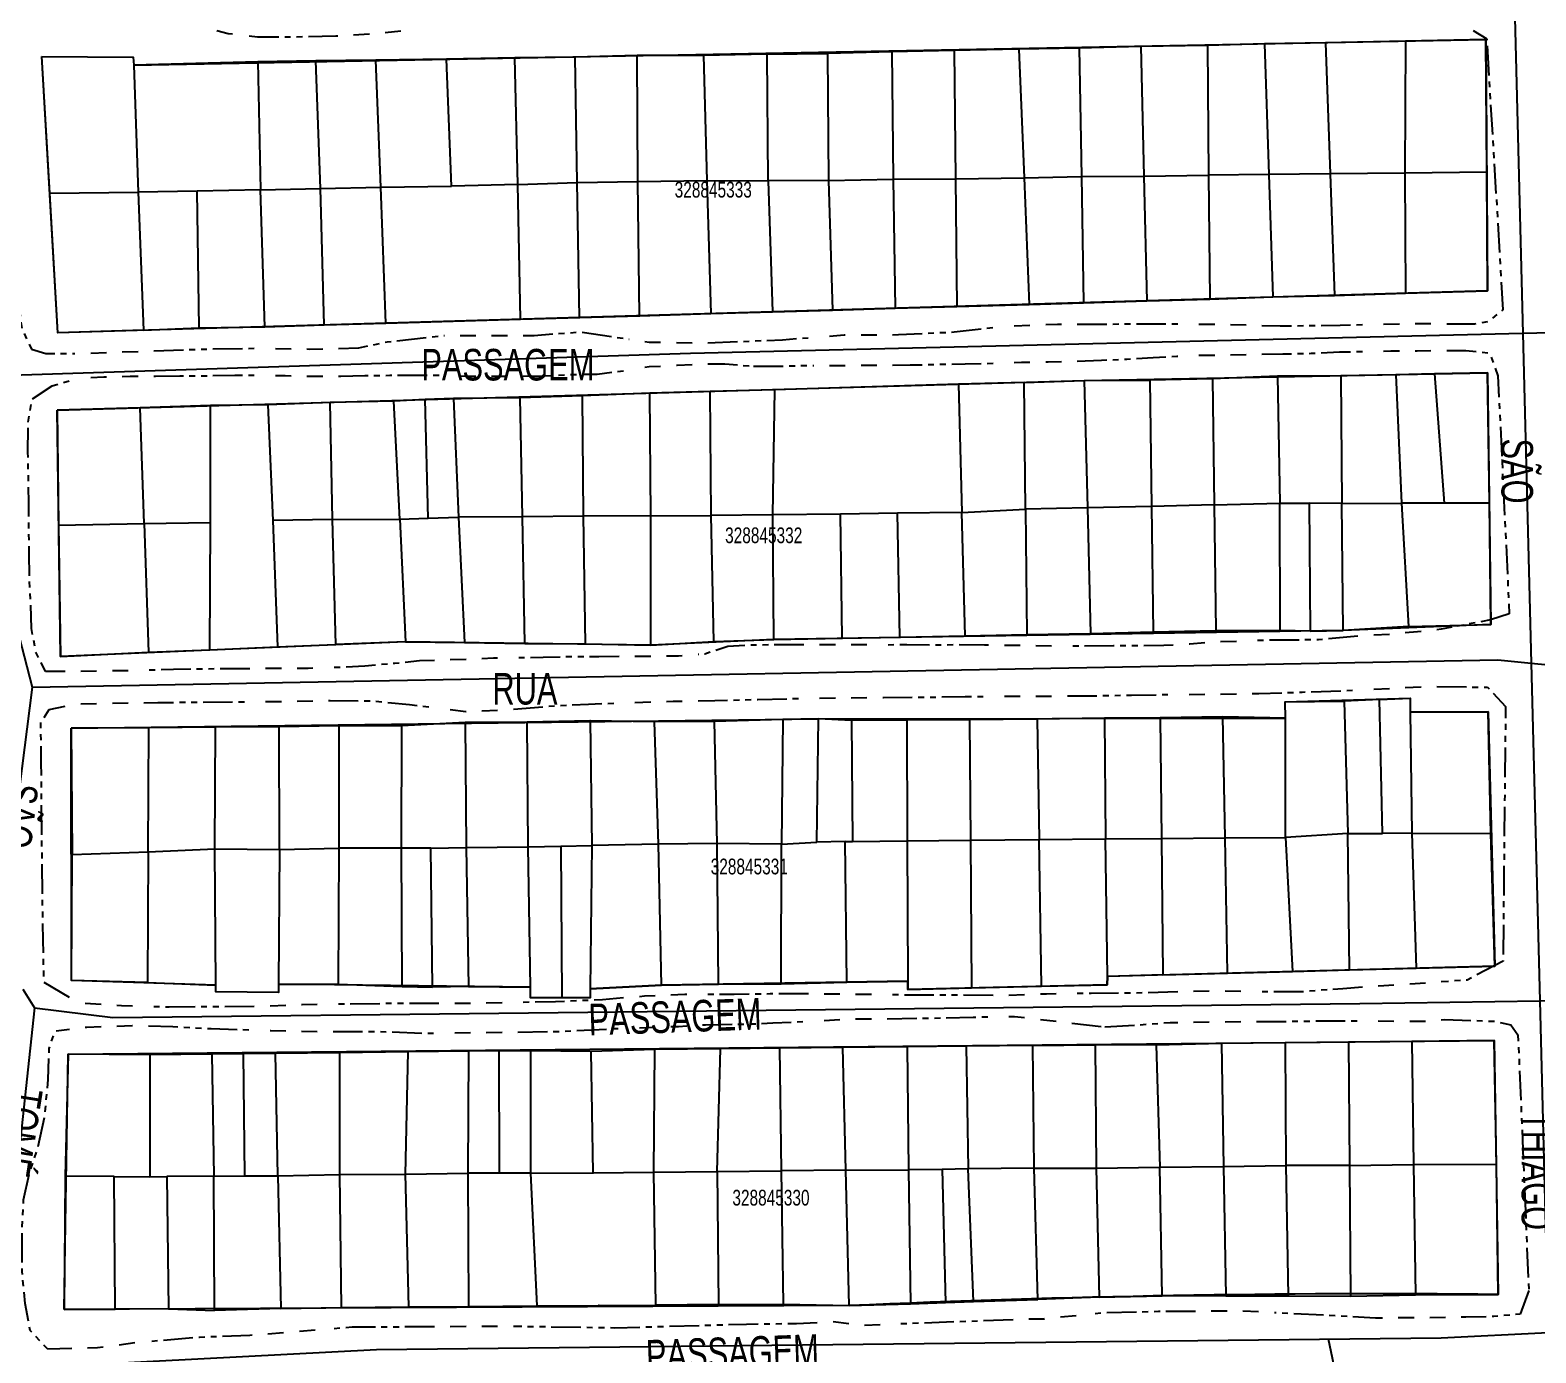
# Model space of a CAD drawing. Extents: x 203614 to 206284, y 4847494 to 4848495.
# Drawn here: x 204645.8 to 204836.8, y 4847964.4 to 4848132.2 of the extents above; entities that cross this region are included whole.
import ezdxf

# ---------------------------------------------------------------- set-up
doc = ezdxf.new("R2010")
doc.units = 0
doc.header["$LTSCALE"] = 1.5
doc.header["$MEASUREMENT"] = 0
doc.linetypes.add('PHANTOMX2', pattern=[5, 2.5, -0.5, 0.5, -0.5, 0.5, -0.5])
for name, color, linetype in [('CD-MALHA-LOTES', 40, 'CONTINUOUS'), ('CD_TXT_QUADRA', 7, 'CONTINUOUS'), ('RU-QUADRAS', 210, 'CONTINUOUS'), ('SV-EIXO-RUA-N-PAV', 6, 'CONTINUOUS'), ('SV-RUA-NAO-PAV-S-GUIA-C-GUIA', 7, 'PHANTOMX2'), ('SV-TXT-RUA-N-PAV-S-GUIA-C-GUIA', 7, 'CONTINUOUS')]:
    doc.layers.add(name, color=color, linetype=linetype)
doc.styles.add('ARIAL', font='ARIAL.TTF')

msp = doc.modelspace()

# ---------------------------------------------------------------- linework, layer by layer
at = {"layer": 'CD-MALHA-LOTES'}
for p, q in [((204763.06, 4848129.65), (204755.15, 4848129.48)), ((204771.26, 4848129.82), (204763.06, 4848129.65)), ((204763.06, 4848129.65), (204763.21, 4848113.39)), ((204778.91, 4848129.96), (204771.26, 4848129.82)), ((204771.26, 4848129.82), (204771.93, 4848113.52)), ((204786.7, 4848130.15), (204778.91, 4848129.96)), ((204778.91, 4848129.96), (204779.18, 4848113.66)), ((204795.16, 4848130.29), (204786.7, 4848130.15)), ((204786.7, 4848130.15), (204787.11, 4848113.72)), ((204802.41, 4848130.49), (204795.16, 4848130.29)), ((204795.16, 4848130.29), (204795.29, 4848113.86)), ((204810.13, 4848130.63), (204802.41, 4848130.49)), ((204802.41, 4848130.49), (204802.95, 4848113.93)), ((204820.27, 4848130.83), (204810.13, 4848130.63)), ((204810.13, 4848130.63), (204810.74, 4848114.01)), ((204820.27, 4848130.83), (204820.2, 4848114.08)), ((204830.46, 4848131.06), (204820.27, 4848130.83)), ((204830.59, 4848114.22), (204830.46, 4848131.06)), ((204647.34, 4848128.88), (204658.89, 4848128.81)), ((204648.35, 4848111.56), (204647.34, 4848128.88)), ((204658.89, 4848128.81), (204658.99, 4848127.78)), ((204674.71, 4848128.22), (204658.99, 4848127.78)), ((204658.99, 4848127.78), (204659.56, 4848111.7)), ((204682.08, 4848128.33), (204674.71, 4848128.22)), ((204674.71, 4848128.22), (204675.07, 4848111.97)), ((204689.67, 4848128.44), (204682.08, 4848128.33)), ((204682.65, 4848112.17), (204682.08, 4848128.33)), ((204698.63, 4848128.54), (204689.67, 4848128.44)), ((204690.31, 4848112.31), (204689.67, 4848128.44)), ((204707.3, 4848128.74), (204698.63, 4848128.54)), ((204699.3, 4848112.44), (204698.63, 4848128.54)), ((204714.96, 4848128.8), (204707.3, 4848128.74)), ((204707.7, 4848112.65), (204707.3, 4848128.74)), ((204722.85, 4848129.01), (204714.96, 4848128.8)), ((204715.24, 4848112.91), (204714.96, 4848128.8)), ((204731.24, 4848129.04), (204722.85, 4848129.01)), ((204722.9, 4848113.03), (204722.85, 4848129.01)), ((204739.33, 4848129.21), (204731.24, 4848129.04)), ((204731.24, 4848129.04), (204731.68, 4848113.16)), ((204739.33, 4848129.21), (204746.96, 4848129.28)), ((204739.44, 4848113.12), (204739.33, 4848129.21)), ((204755.15, 4848129.48), (204746.96, 4848129.28)), ((204746.96, 4848129.28), (204747.1, 4848113.18)), ((204755.15, 4848129.48), (204755.29, 4848113.32)), ((204690.31, 4848112.31), (204699.3, 4848112.44)), ((204707.7, 4848112.65), (204699.3, 4848112.44)), ((204707.7, 4848112.65), (204715.24, 4848112.91)), ((204708.05, 4848095.56), (204707.7, 4848112.65)), ((204715.24, 4848112.91), (204722.9, 4848113.03)), ((204715.53, 4848095.78), (204715.24, 4848112.91)), ((204722.9, 4848113.03), (204731.68, 4848113.16)), ((204723.14, 4848096), (204722.9, 4848113.03)), ((204731.68, 4848113.16), (204739.44, 4848113.12)), ((204731.68, 4848113.16), (204732.16, 4848096.27)), ((204747.1, 4848113.18), (204739.44, 4848113.12)), ((204739.44, 4848113.12), (204740.01, 4848096.5)), ((204747.1, 4848113.18), (204755.29, 4848113.32)), ((204747.1, 4848113.18), (204747.6, 4848096.72)), ((204755.29, 4848113.32), (204763.21, 4848113.39)), ((204755.29, 4848113.32), (204755.55, 4848096.96)), ((204763.21, 4848113.39), (204771.93, 4848113.52)), ((204763.21, 4848113.39), (204763.4, 4848097.19)), ((204771.93, 4848113.52), (204779.18, 4848113.66)), ((204771.93, 4848113.52), (204772.55, 4848097.42)), ((204779.18, 4848113.66), (204787.11, 4848113.72)), ((204779.18, 4848113.66), (204779.43, 4848097.66)), ((204787.11, 4848113.72), (204795.29, 4848113.86)), ((204787.11, 4848113.72), (204787.5, 4848097.89)), ((204802.95, 4848113.93), (204795.29, 4848113.86)), ((204795.29, 4848113.86), (204795.46, 4848098.13)), ((204810.74, 4848114.01), (204802.95, 4848113.93)), ((204802.95, 4848113.93), (204803.48, 4848098.39)), ((204820.2, 4848114.08), (204810.74, 4848114.01)), ((204810.74, 4848114.01), (204811.27, 4848098.59)), ((204830.59, 4848114.22), (204820.2, 4848114.08)), ((204820.2, 4848114.08), (204820.27, 4848098.86)), ((204830.7, 4848099.16), (204830.59, 4848114.22)), ((204648.35, 4848111.56), (204659.56, 4848111.7)), ((204649.35, 4848093.85), (204648.35, 4848111.56)), ((204667.02, 4848111.83), (204659.56, 4848111.7)), ((204659.56, 4848111.7), (204660.23, 4848094.19)), ((204675.07, 4848111.97), (204667.02, 4848111.83)), ((204667.28, 4848094.46), (204667.02, 4848111.83)), ((204675.07, 4848111.97), (204682.65, 4848112.17)), ((204675.62, 4848094.61), (204675.07, 4848111.97)), ((204682.65, 4848112.17), (204690.31, 4848112.31)), ((204683.12, 4848094.86), (204682.65, 4848112.17)), ((204690.95, 4848095.06), (204690.31, 4848112.31)), ((204820.27, 4848098.86), (204830.7, 4848099.16)), ((204755.55, 4848096.96), (204763.4, 4848097.19)), ((204763.4, 4848097.19), (204772.55, 4848097.42)), ((204772.55, 4848097.42), (204779.43, 4848097.66)), ((204779.43, 4848097.66), (204787.5, 4848097.89)), ((204787.5, 4848097.89), (204795.46, 4848098.13)), ((204795.46, 4848098.13), (204803.48, 4848098.39)), ((204803.48, 4848098.39), (204811.27, 4848098.59)), ((204811.27, 4848098.59), (204820.27, 4848098.86)), ((204690.95, 4848095.06), (204708.05, 4848095.56)), ((204708.05, 4848095.56), (204715.53, 4848095.78)), ((204715.53, 4848095.78), (204723.14, 4848096)), ((204723.14, 4848096), (204732.16, 4848096.27)), ((204732.16, 4848096.27), (204740.01, 4848096.5)), ((204740.01, 4848096.5), (204747.6, 4848096.72)), ((204747.6, 4848096.72), (204755.55, 4848096.96)), ((204660.23, 4848094.19), (204649.35, 4848093.85)), ((204660.23, 4848094.19), (204667.28, 4848094.46)), ((204667.28, 4848094.46), (204675.62, 4848094.61)), ((204675.62, 4848094.61), (204683.12, 4848094.86)), ((204683.12, 4848094.86), (204690.95, 4848095.06)), ((204771.92, 4848087.52), (204779.54, 4848087.8)), ((204779.54, 4848087.8), (204787.84, 4848087.85)), ((204779.54, 4848087.8), (204779.97, 4848071.62)), ((204795.79, 4848088.02), (204787.84, 4848087.85)), ((204787.84, 4848087.85), (204788.07, 4848071.8)), ((204804.05, 4848088.36), (204795.79, 4848088.02)), ((204795.79, 4848088.02), (204796.01, 4848072.03)), ((204812.07, 4848088.37), (204804.05, 4848088.36)), ((204804.05, 4848088.36), (204804.34, 4848072.21)), ((204819.08, 4848088.51), (204812.07, 4848088.37)), ((204812.07, 4848088.37), (204812.22, 4848072.2)), ((204823.97, 4848088.62), (204819.08, 4848088.51)), ((204819.08, 4848088.51), (204819.8, 4848072.21)), ((204830.7, 4848088.76), (204823.97, 4848088.62)), ((204823.97, 4848088.62), (204825.19, 4848072.21)), ((204830.93, 4848072.22), (204830.7, 4848088.76)), ((204715.88, 4848085.85), (204707.99, 4848085.61)), ((204724.42, 4848086.18), (204715.88, 4848085.85)), ((204716.01, 4848070.56), (204715.88, 4848085.85)), ((204732.09, 4848086.41), (204724.42, 4848086.18)), ((204724.55, 4848070.62), (204724.42, 4848086.18)), ((204740.29, 4848086.62), (204732.09, 4848086.41)), ((204732.21, 4848070.68), (204732.09, 4848086.41)), ((204740.06, 4848070.73), (204740.29, 4848086.62)), ((204763.61, 4848087.34), (204740.29, 4848086.62)), ((204771.92, 4848087.52), (204763.61, 4848087.34)), ((204763.61, 4848087.34), (204764.03, 4848071.04)), ((204772.09, 4848071.45), (204771.92, 4848087.52)), ((204659.79, 4848084.33), (204649.28, 4848084.01)), ((204649.28, 4848084.01), (204649.44, 4848069.45)), ((204668.71, 4848084.6), (204659.79, 4848084.33)), ((204660.3, 4848069.64), (204659.79, 4848084.33)), ((204675.97, 4848084.71), (204668.71, 4848084.6)), ((204668.71, 4848069.78), (204668.71, 4848084.6)), ((204683.91, 4848085), (204675.97, 4848084.71)), ((204675.97, 4848084.71), (204676.61, 4848070.02)), ((204691.96, 4848085.18), (204683.91, 4848085)), ((204684.2, 4848070.14), (204683.91, 4848085)), ((204695.93, 4848085.36), (204691.96, 4848085.18)), ((204692.72, 4848070.2), (204691.96, 4848085.18)), ((204699.52, 4848085.5), (204695.93, 4848085.36)), ((204696.34, 4848070.31), (204695.93, 4848085.36)), ((204707.99, 4848085.61), (204699.52, 4848085.5)), ((204699.52, 4848085.5), (204700.15, 4848070.44)), ((204708.28, 4848070.51), (204707.99, 4848085.61)), ((204696.34, 4848070.31), (204700.15, 4848070.44)), ((204708.28, 4848070.51), (204700.15, 4848070.44)), ((204700.15, 4848070.44), (204700.92, 4848054.54)), ((204716.01, 4848070.56), (204708.28, 4848070.51)), ((204708.57, 4848054.42), (204708.28, 4848070.51)), ((204724.55, 4848070.62), (204716.01, 4848070.56)), ((204716.27, 4848054.36), (204716.01, 4848070.56)), ((204724.55, 4848070.62), (204732.21, 4848070.68)), ((204724.56, 4848054.19), (204724.55, 4848070.62)), ((204740.06, 4848070.73), (204732.21, 4848070.68)), ((204732.55, 4848054.66), (204732.21, 4848070.68)), ((204748.61, 4848070.84), (204740.06, 4848070.73)), ((204740.18, 4848054.93), (204740.06, 4848070.73)), ((204755.87, 4848070.94), (204748.61, 4848070.84)), ((204748.82, 4848055.08), (204748.61, 4848070.84)), ((204764.03, 4848071.04), (204755.87, 4848070.94)), ((204756.15, 4848055.24), (204755.87, 4848070.94)), ((204764.03, 4848071.04), (204772.09, 4848071.45)), ((204764.42, 4848055.4), (204764.03, 4848071.04)), ((204779.97, 4848071.62), (204772.09, 4848071.45)), ((204772.09, 4848071.45), (204772.27, 4848055.56)), ((204788.07, 4848071.8), (204779.97, 4848071.62)), ((204779.97, 4848071.62), (204780.34, 4848055.7)), ((204796.01, 4848072.03), (204788.07, 4848071.8)), ((204788.07, 4848071.8), (204788.29, 4848055.89)), ((204796.01, 4848072.03), (204804.34, 4848072.21)), ((204796.01, 4848072.03), (204796.25, 4848056.06)), ((204804.4, 4848056.06), (204804.34, 4848072.21)), ((204804.34, 4848072.21), (204808.07, 4848072.21)), ((204812.22, 4848072.2), (204808.07, 4848072.21)), ((204808.07, 4848072.21), (204808.19, 4848056)), ((204812.22, 4848072.2), (204819.8, 4848072.21)), ((204812.39, 4848056.05), (204812.22, 4848072.2)), ((204819.8, 4848072.21), (204820.68, 4848056.58)), ((204825.19, 4848072.21), (204819.8, 4848072.21)), ((204830.93, 4848072.22), (204825.19, 4848072.21)), ((204831.12, 4848056.82), (204830.93, 4848072.22)), ((204649.44, 4848069.45), (204660.3, 4848069.64)), ((204649.44, 4848069.45), (204649.68, 4848052.76)), ((204660.3, 4848069.64), (204668.71, 4848069.78)), ((204660.3, 4848069.64), (204660.83, 4848053.33)), ((204668.65, 4848053.62), (204668.71, 4848069.78)), ((204684.2, 4848070.14), (204676.61, 4848070.02)), ((204676.61, 4848070.02), (204677.21, 4848054.01)), ((204684.2, 4848070.14), (204692.72, 4848070.2)), ((204684.62, 4848054.31), (204684.2, 4848070.14)), ((204692.72, 4848070.2), (204696.34, 4848070.31)), ((204692.72, 4848070.2), (204693.44, 4848054.64)), ((204748.82, 4848055.08), (204756.15, 4848055.24)), ((204756.15, 4848055.24), (204764.42, 4848055.4)), ((204764.42, 4848055.4), (204772.27, 4848055.56)), ((204772.27, 4848055.56), (204780.34, 4848055.7)), ((204780.34, 4848055.7), (204788.29, 4848055.89)), ((204788.29, 4848055.89), (204796.25, 4848056.06)), ((204796.25, 4848056.06), (204804.4, 4848056.06)), ((204808.19, 4848056), (204804.4, 4848056.06)), ((204808.19, 4848056), (204812.39, 4848056.05)), ((204820.68, 4848056.58), (204812.39, 4848056.05)), ((204820.68, 4848056.58), (204831.12, 4848056.82)), ((204649.68, 4848052.76), (204660.83, 4848053.33)), ((204660.83, 4848053.33), (204668.65, 4848053.62)), ((204668.65, 4848053.62), (204677.21, 4848054.01)), ((204677.21, 4848054.01), (204684.62, 4848054.31)), ((204693.44, 4848054.64), (204684.62, 4848054.31)), ((204693.44, 4848054.64), (204700.92, 4848054.54)), ((204700.92, 4848054.54), (204708.57, 4848054.42)), ((204708.57, 4848054.42), (204716.27, 4848054.36)), ((204716.27, 4848054.36), (204724.56, 4848054.19)), ((204724.56, 4848054.19), (204732.55, 4848054.66)), ((204732.55, 4848054.66), (204740.18, 4848054.93)), ((204740.18, 4848054.93), (204748.82, 4848055.08)), ((204816.97, 4848047.31), (204820.87, 4848047.5)), ((204820.87, 4848047.5), (204820.89, 4848045.69)), ((204805.01, 4848047), (204812.51, 4848047.1)), ((204805.07, 4848044.96), (204805.01, 4848047)), ((204816.97, 4848047.31), (204812.51, 4848047.1)), ((204812.51, 4848047.1), (204812.96, 4848030.3)), ((204817.36, 4848030.31), (204816.97, 4848047.31)), ((204830.79, 4848045.76), (204820.89, 4848045.69)), ((204820.89, 4848045.69), (204821.09, 4848030.34)), ((204831.11, 4848030.32), (204830.79, 4848045.76)), ((204660.91, 4848043.71), (204651.06, 4848043.67)), ((204660.81, 4848027.98), (204660.91, 4848043.71)), ((204669.33, 4848043.79), (204660.91, 4848043.71)), ((204669.28, 4848028.37), (204669.33, 4848043.79)), ((204677.43, 4848043.85), (204669.33, 4848043.79)), ((204685.02, 4848043.98), (204677.43, 4848043.85)), ((204677.45, 4848028.27), (204677.43, 4848043.85)), ((204685.04, 4848028.46), (204685.02, 4848043.98)), ((204692.98, 4848043.98), (204685.02, 4848043.98)), ((204692.93, 4848028.46), (204692.98, 4848043.98)), ((204701.01, 4848044.39), (204692.98, 4848043.98)), ((204708.89, 4848044.43), (204701.01, 4848044.39)), ((204701.01, 4848044.39), (204701.13, 4848028.53)), ((204716.86, 4848044.6), (204708.89, 4848044.43)), ((204709, 4848028.62), (204708.89, 4848044.43)), ((204716.86, 4848044.6), (204717.07, 4848028.79)), ((204725.05, 4848044.49), (204716.86, 4848044.6)), ((204732.66, 4848044.54), (204725.05, 4848044.49)), ((204725.53, 4848028.95), (204725.05, 4848044.49)), ((204741.31, 4848044.77), (204732.66, 4848044.54)), ((204732.97, 4848029.03), (204732.66, 4848044.54)), ((204741.31, 4848044.77), (204741.12, 4848028.95)), ((204745.83, 4848044.87), (204741.31, 4848044.77)), ((204745.63, 4848029.22), (204745.83, 4848044.87)), ((204750.02, 4848044.64), (204745.83, 4848044.87)), ((204757.03, 4848044.68), (204750.02, 4848044.64)), ((204750.02, 4848044.64), (204750.14, 4848029.29)), ((204765, 4848044.73), (204757.03, 4848044.68)), ((204757.03, 4848044.68), (204757.09, 4848029.39)), ((204773.55, 4848044.83), (204765, 4848044.73)), ((204765, 4848044.73), (204765.1, 4848029.47)), ((204782.1, 4848044.93), (204773.55, 4848044.83)), ((204773.55, 4848044.83), (204773.81, 4848029.55)), ((204789.18, 4848045.01), (204782.1, 4848044.93)), ((204782.1, 4848044.93), (204782.25, 4848029.64)), ((204797.14, 4848045.1), (204789.18, 4848045.01)), ((204789.18, 4848045.01), (204789.34, 4848029.7)), ((204797.41, 4848029.78), (204797.14, 4848045.1)), ((204805.07, 4848044.96), (204797.14, 4848045.1)), ((204805.07, 4848029.81), (204805.07, 4848044.96)), ((204651.06, 4848043.67), (204651.15, 4848027.66)), ((204812.96, 4848030.3), (204817.36, 4848030.31)), ((204821.09, 4848030.34), (204817.36, 4848030.31)), ((204821.09, 4848030.34), (204831.11, 4848030.32)), ((204821.09, 4848030.34), (204821.63, 4848013.24)), ((204831.61, 4848013.5), (204831.11, 4848030.32)), ((204677.45, 4848028.27), (204685.04, 4848028.46)), ((204684.95, 4848011.19), (204685.04, 4848028.46)), ((204692.93, 4848028.46), (204685.04, 4848028.46)), ((204693.03, 4848010.9), (204692.93, 4848028.46)), ((204696.68, 4848028.45), (204692.93, 4848028.46)), ((204696.68, 4848028.45), (204701.13, 4848028.53)), ((204696.88, 4848010.8), (204696.68, 4848028.45)), ((204701.13, 4848028.53), (204709, 4848028.62)), ((204701.13, 4848028.53), (204701.44, 4848010.9)), ((204709, 4848028.62), (204713.16, 4848028.71)), ((204709.29, 4848010.8), (204709, 4848028.62)), ((204713.16, 4848028.71), (204717.07, 4848028.79)), ((204713.16, 4848028.71), (204713.28, 4848009.45)), ((204717.07, 4848028.79), (204716.89, 4848010.61)), ((204725.53, 4848028.95), (204717.07, 4848028.79)), ((204732.97, 4848029.03), (204725.53, 4848028.95)), ((204725.91, 4848011.09), (204725.53, 4848028.95)), ((204733.13, 4848011.19), (204732.97, 4848029.03)), ((204741.12, 4848028.95), (204732.97, 4848029.03)), ((204741.09, 4848011.22), (204741.12, 4848028.95)), ((204741.12, 4848028.95), (204745.63, 4848029.22)), ((204749.2, 4848029.28), (204745.63, 4848029.22)), ((204749.2, 4848029.28), (204750.14, 4848029.29)), ((204749.42, 4848011.45), (204749.2, 4848029.28)), ((204750.14, 4848029.29), (204757.09, 4848029.39)), ((204757.09, 4848029.39), (204765.1, 4848029.47)), ((204757.09, 4848029.39), (204757.15, 4848011.59)), ((204765.1, 4848029.47), (204773.81, 4848029.55)), ((204765.1, 4848029.47), (204765.22, 4848010.72)), ((204773.81, 4848029.55), (204782.25, 4848029.64)), ((204774.12, 4848010.93), (204773.81, 4848029.55)), ((204782.25, 4848029.64), (204789.34, 4848029.7)), ((204782.47, 4848012.16), (204782.25, 4848029.64)), ((204789.34, 4848029.7), (204797.41, 4848029.78)), ((204789.34, 4848029.7), (204789.53, 4848012.38)), ((204797.41, 4848029.78), (204805.07, 4848029.81)), ((204797.71, 4848012.6), (204797.41, 4848029.78)), ((204812.96, 4848030.3), (204805.07, 4848029.81)), ((204805.07, 4848029.81), (204805.94, 4848012.82)), ((204813.18, 4848013.01), (204812.96, 4848030.3)), ((204651.09, 4848011.67), (204651.15, 4848027.66)), ((204651.15, 4848027.66), (204660.81, 4848027.98)), ((204660.81, 4848027.98), (204660.72, 4848011.39)), ((204660.81, 4848027.98), (204669.28, 4848028.37)), ((204669.37, 4848011.09), (204669.28, 4848028.37)), ((204669.28, 4848028.37), (204677.45, 4848028.27)), ((204677.45, 4848028.27), (204677.34, 4848011.19)), ((204813.18, 4848013.01), (204821.63, 4848013.24)), ((204821.63, 4848013.24), (204831.61, 4848013.5)), ((204660.72, 4848011.39), (204651.09, 4848011.67)), ((204660.72, 4848011.39), (204669.37, 4848011.09)), ((204733.13, 4848011.19), (204741.09, 4848011.22)), ((204741.09, 4848011.22), (204749.42, 4848011.45)), ((204749.42, 4848011.45), (204757.15, 4848011.59)), ((204757.15, 4848011.59), (204757.15, 4848010.53)), ((204782.44, 4848011.12), (204782.47, 4848012.16)), ((204789.53, 4848012.38), (204782.47, 4848012.16)), ((204789.53, 4848012.38), (204797.71, 4848012.6)), ((204797.71, 4848012.6), (204805.94, 4848012.82)), ((204805.94, 4848012.82), (204813.18, 4848013.01)), ((204669.37, 4848010.22), (204669.37, 4848011.09)), ((204677.34, 4848010.13), (204669.37, 4848010.22)), ((204677.34, 4848011.19), (204684.95, 4848011.19)), ((204677.34, 4848011.19), (204677.34, 4848010.13)), ((204684.95, 4848011.19), (204693.03, 4848010.9)), ((204693.03, 4848010.9), (204696.88, 4848010.8)), ((204701.44, 4848010.9), (204696.88, 4848010.8)), ((204701.44, 4848010.9), (204709.29, 4848010.8)), ((204709.29, 4848009.45), (204709.29, 4848010.8)), ((204713.28, 4848009.45), (204709.29, 4848009.45)), ((204716.89, 4848009.45), (204713.28, 4848009.45)), ((204716.89, 4848010.61), (204725.91, 4848011.09)), ((204716.89, 4848010.61), (204716.89, 4848009.45)), ((204725.91, 4848011.09), (204733.13, 4848011.19)), ((204757.15, 4848010.53), (204765.22, 4848010.72)), ((204765.22, 4848010.72), (204774.12, 4848010.93)), ((204774.12, 4848010.93), (204782.44, 4848011.12)), ((204796.95, 4848003.68), (204788.68, 4848003.45)), ((204805.02, 4848003.76), (204796.95, 4848003.68)), ((204796.95, 4848003.68), (204797.2, 4847988.07)), ((204813.04, 4848003.82), (204805.02, 4848003.76)), ((204805.02, 4848003.76), (204805.09, 4847988.2)), ((204821.09, 4848003.93), (204813.04, 4848003.82)), ((204813.04, 4848003.82), (204813.19, 4847988.2)), ((204831.53, 4848004.04), (204821.09, 4848003.93)), ((204821.09, 4848003.93), (204821.29, 4847988.31)), ((204831.82, 4847988.38), (204831.53, 4848004.04)), ((204650.66, 4848002.32), (204650.29, 4847986.84)), ((204661.03, 4848002.25), (204650.66, 4848002.32)), ((204668.89, 4848002.33), (204661.03, 4848002.25)), ((204661.03, 4848002.25), (204661.03, 4847986.77)), ((204672.91, 4848002.38), (204668.89, 4848002.33)), ((204668.89, 4848002.33), (204669.12, 4847986.83)), ((204676.97, 4848002.42), (204672.91, 4848002.38)), ((204673.08, 4847986.88), (204672.91, 4848002.38)), ((204685.11, 4848002.5), (204676.97, 4848002.42)), ((204677.26, 4847986.9), (204676.97, 4848002.42)), ((204693.77, 4848002.6), (204685.11, 4848002.5)), ((204685.12, 4847987.03), (204685.11, 4848002.5)), ((204693.45, 4847987.09), (204693.77, 4848002.6)), ((204701.49, 4848002.68), (204693.77, 4848002.6)), ((204701.4, 4847987.22), (204701.49, 4848002.68)), ((204705.29, 4848002.72), (204701.49, 4848002.68)), ((204709.31, 4848002.76), (204705.29, 4848002.72)), ((204705.29, 4848002.72), (204705.31, 4847987.22)), ((204709.31, 4848002.76), (204709.3, 4847987.2)), ((204717.01, 4848002.67), (204709.31, 4848002.76)), ((204725.08, 4848002.92), (204717.01, 4848002.67)), ((204717.25, 4847987.25), (204717.01, 4848002.67)), ((204724.94, 4847987.34), (204725.08, 4848002.92)), ((204733.39, 4848003.01), (204725.08, 4848002.92)), ((204733, 4847987.41), (204733.39, 4848003.01)), ((204740.93, 4848003.09), (204733.39, 4848003.01)), ((204748.9, 4848003.17), (204740.93, 4848003.09)), ((204741.16, 4847987.5), (204740.93, 4848003.09)), ((204757.08, 4848003.26), (204748.9, 4848003.17)), ((204749.3, 4847987.61), (204748.9, 4848003.17)), ((204764.57, 4848003.34), (204757.08, 4848003.26)), ((204757.08, 4848003.26), (204757.25, 4847987.65)), ((204773.01, 4848003.43), (204764.57, 4848003.34)), ((204764.57, 4848003.34), (204764.82, 4847987.75)), ((204773.01, 4848003.43), (204780.92, 4848003.51)), ((204773.2, 4847987.85), (204773.01, 4848003.43)), ((204788.68, 4848003.45), (204780.92, 4848003.51)), ((204780.92, 4848003.51), (204781.05, 4847987.87)), ((204788.68, 4848003.45), (204789.14, 4847988)), ((204813.19, 4847988.2), (204821.29, 4847988.31)), ((204821.29, 4847988.31), (204831.82, 4847988.38)), ((204821.29, 4847988.31), (204821.57, 4847971.77)), ((204832.03, 4847971.83), (204831.82, 4847988.38)), ((204650.29, 4847986.84), (204650.15, 4847969.93)), ((204656.48, 4847986.8), (204650.29, 4847986.84)), ((204656.62, 4847969.95), (204656.48, 4847986.8)), ((204656.48, 4847986.8), (204661.03, 4847986.77)), ((204661.03, 4847986.77), (204663.16, 4847986.8)), ((204669.12, 4847986.83), (204663.16, 4847986.8)), ((204663.16, 4847986.8), (204663.38, 4847970.01)), ((204669.12, 4847986.83), (204673.08, 4847986.88)), ((204669.21, 4847969.8), (204669.12, 4847986.83)), ((204673.08, 4847986.88), (204677.26, 4847986.9)), ((204677.26, 4847986.9), (204685.12, 4847987.03)), ((204677.26, 4847986.9), (204677.64, 4847970.05)), ((204685.12, 4847987.03), (204693.45, 4847987.09)), ((204685.32, 4847970.18), (204685.12, 4847987.03)), ((204693.45, 4847987.09), (204701.4, 4847987.22)), ((204693.89, 4847970.24), (204693.45, 4847987.09)), ((204701.49, 4847970.3), (204701.4, 4847987.22)), ((204705.31, 4847987.22), (204701.4, 4847987.22)), ((204709.3, 4847987.2), (204705.31, 4847987.22)), ((204709.3, 4847987.2), (204717.25, 4847987.25)), ((204709.3, 4847987.2), (204710.11, 4847970.37)), ((204717.25, 4847987.25), (204724.94, 4847987.34)), ((204724.94, 4847987.34), (204733, 4847987.41)), ((204725.2, 4847970.48), (204724.94, 4847987.34)), ((204733, 4847987.41), (204741.16, 4847987.5)), ((204733, 4847987.41), (204733.16, 4847970.55)), ((204749.3, 4847987.61), (204741.16, 4847987.5)), ((204741.38, 4847970.61), (204741.16, 4847987.5)), ((204749.3, 4847987.61), (204757.25, 4847987.65)), ((204749.73, 4847970.41), (204749.3, 4847987.61)), ((204761.54, 4847987.7), (204757.25, 4847987.65)), ((204757.25, 4847987.65), (204757.49, 4847970.64)), ((204764.82, 4847987.75), (204761.54, 4847987.7)), ((204761.54, 4847987.7), (204761.95, 4847970.8)), ((204773.2, 4847987.85), (204764.82, 4847987.75)), ((204765.5, 4847970.92), (204764.82, 4847987.75)), ((204773.2, 4847987.85), (204781.05, 4847987.87)), ((204773.65, 4847971.21), (204773.2, 4847987.85)), ((204781.05, 4847987.87), (204789.14, 4847988)), ((204781.05, 4847987.87), (204781.43, 4847971.47)), ((204789.14, 4847988), (204797.2, 4847988.07)), ((204789.41, 4847971.66), (204789.14, 4847988)), ((204797.2, 4847988.07), (204805.09, 4847988.2)), ((204797.2, 4847988.07), (204797.51, 4847971.65)), ((204813.19, 4847988.2), (204805.09, 4847988.2)), ((204805.09, 4847988.2), (204805.4, 4847971.64)), ((204813.19, 4847988.2), (204813.32, 4847971.61)), ((204765.5, 4847970.92), (204773.65, 4847971.21)), ((204781.43, 4847971.47), (204773.65, 4847971.21)), ((204781.43, 4847971.47), (204789.41, 4847971.66)), ((204797.51, 4847971.65), (204789.41, 4847971.66)), ((204797.51, 4847971.65), (204805.4, 4847971.64)), ((204805.4, 4847971.64), (204813.32, 4847971.61)), ((204813.32, 4847971.61), (204821.57, 4847971.77)), ((204821.57, 4847971.77), (204832.03, 4847971.83)), ((204650.15, 4847969.93), (204656.62, 4847969.95)), ((204663.38, 4847970.01), (204656.62, 4847969.95)), ((204663.38, 4847970.01), (204669.21, 4847969.8)), ((204677.64, 4847970.05), (204669.21, 4847969.8)), ((204677.64, 4847970.05), (204685.32, 4847970.18)), ((204685.32, 4847970.18), (204693.89, 4847970.24)), ((204693.89, 4847970.24), (204701.49, 4847970.3)), ((204701.49, 4847970.3), (204710.11, 4847970.37)), ((204710.11, 4847970.37), (204717.95, 4847970.43)), ((204717.95, 4847970.43), (204725.2, 4847970.48)), ((204733.16, 4847970.55), (204725.2, 4847970.48)), ((204733.16, 4847970.55), (204741.38, 4847970.61)), ((204741.38, 4847970.61), (204749.73, 4847970.41)), ((204749.73, 4847970.41), (204757.49, 4847970.64)), ((204757.49, 4847970.64), (204761.95, 4847970.8)), ((204761.95, 4847970.8), (204765.5, 4847970.92))]:
    msp.add_line(p, q, dxfattribs=at)
for p in [(204739.33, 4848129.21), (204707.7, 4848112.65), (204707.7, 4848112.65), (204722.9, 4848113.03), (204731.68, 4848113.16), (204731.68, 4848113.16), (204731.68, 4848113.16), (204731.68, 4848113.16), (204779.18, 4848113.66), (204675.07, 4848111.97), (204675.07, 4848111.97), (204690.31, 4848112.31), (204690.31, 4848112.31), (204715.53, 4848095.78), (204715.53, 4848095.78), (204723.14, 4848096), (204740.29, 4848086.62), (204675.97, 4848084.71), (204700.15, 4848070.44), (204724.55, 4848070.62), (204732.21, 4848070.68), (204732.21, 4848070.68), (204740.06, 4848070.73), (204740.06, 4848070.73), (204748.82, 4848055.08), (204685.02, 4848043.98), (204716.86, 4848044.6), (204765, 4848044.73), (204757.09, 4848029.39), (204797.41, 4848029.78), (204797.41, 4848029.78), (204805.07, 4848029.81), (204709.3, 4847987.2), (204709.3, 4847987.2), (204717.25, 4847987.25), (204717.25, 4847987.25), (204717.25, 4847987.25), (204710.11, 4847970.37), (204717.95, 4847970.43), (204717.95, 4847970.43)]:
    msp.add_point(p, dxfattribs=at)
at = {"layer": 'RU-QUADRAS', "color": 6, "linetype": 'Continuous'}
for points in [[(204647.34, 4848128.88), (204658.89, 4848128.81), (204658.99, 4848127.78), (204830.46, 4848131.06), (204830.7, 4848099.16), (204649.35, 4848093.85)], [(204649.28, 4848084.01), (204779.54, 4848087.8), (204830.7, 4848088.76), (204831.12, 4848056.82), (204812.39, 4848056.05), (204740.18, 4848054.93), (204724.62, 4848054.19), (204693.44, 4848054.64), (204649.68, 4848052.76)], [(204651.06, 4848043.67), (204745.83, 4848044.87), (204805.07, 4848044.96), (204805.01, 4848047), (204820.87, 4848047.5), (204820.89, 4848045.69), (204830.79, 4848045.76), (204831.61, 4848013.5), (204782.47, 4848012.16), (204782.44, 4848011.12), (204757.15, 4848010.53), (204757.15, 4848011.59), (204725.91, 4848011.09), (204716.89, 4848010.61), (204716.89, 4848009.45), (204709.29, 4848009.45), (204709.29, 4848010.8), (204677.34, 4848011.19), (204677.34, 4848010.13), (204669.37, 4848010.22), (204669.37, 4848011.09), (204651.09, 4848011.67)]]:
    msp.add_lwpolyline(points, close=True, dxfattribs=at)
msp.add_lwpolyline([(204650.15, 4847969.93), (204650.66, 4848002.32), (204831.53, 4848004.04), (204832.03, 4847971.83, 0.0137523095), (204749.73, 4847970.41)], format="xyb", close=True, dxfattribs=at)
at = {"layer": 'SV-EIXO-RUA-N-PAV', "flags": 128}
for points in [[(204832.931777, 4848183.221031), (204834.134336, 4848135.494469), (204835.186221, 4848093.747793), (204836.239709, 4848051.937472), (204837.319294, 4848009.091445), (204838.37939, 4847967.018903)], [(205129.523234, 4848097.399761), (205062.804025, 4848096.340726), (205031.605903, 4848097.619337), (205027.341935, 4848097.400672), (205011.659562, 4848096.596448), (204858.098311, 4848094.294947), (204835.186221, 4848093.747793), (204729.597847, 4848091.226279), (204643.443703, 4848088.415104)], [(204643.443703, 4848059.215969), (204646.09817, 4848048.893042), (204643.148762, 4848025.592722)], [(204646.09817, 4848048.893042), (204832.014635, 4848052.356487), (204836.239709, 4848051.937472), (204847.485835, 4848050.822153), (205024.317817, 4848053.635099), (205027.604211, 4848053.731757), (205033.012375, 4848053.890821), (205136.280827, 4848055.958775)], [(204646.393111, 4848008.191217), (204656.333403, 4848006.965776), (204814.497656, 4848008.755832), (204837.319294, 4848009.091445), (205005.777949, 4848011.568778), (205027.856195, 4848011.77628), (205143.048335, 4848012.858913)], [(204644.918407, 4848010.550743), (204646.393111, 4848008.191217), (204644.623466, 4847991.674535)], [(204636.94, 4847962.16), (204644.993902, 4847962.480581), (204661.435089, 4847963.360222), (204689.749402, 4847964.834926), (204824.832271, 4847966.309629), (204838.37939, 4847967.018903), (204852.999113, 4847967.784333), (204904.613746, 4847966.899511), (204953.278972, 4847967.194452), (204996.045382, 4847970.143859), (205028.160556, 4847970.01914), (205071.992628, 4847969.848918), (205144.93514, 4847971.428901), (205194.540514, 4847972.503385), (205235.931599, 4847972.884131), (205299.244484, 4847973.093267), (205335.300992, 4847973.445038), (205450.401624, 4847974.567971), (205470.623291, 4847974.631262), (205547.783096, 4847974.872764)], [(204811.758213, 4847960.331841), (204810.539025, 4847966.15359)]]:
    msp.add_lwpolyline(points, dxfattribs=at)
at = {"layer": 'SV-RUA-NAO-PAV-S-GUIA-C-GUIA', "flags": 128}
for points in [[(204671.518529, 4848131.721478), (204670.955678, 4848131.78629), (204669.509103, 4848132.137975)], [(204688.870514, 4848131.74807), (204686.872833, 4848131.618808)], [(204692.863791, 4848132.103534), (204690.867962, 4848131.88822)], [(204830.631195, 4848131.103084), (204828.91792, 4848132.173536)], [(204684.875152, 4848131.489546), (204684.61563, 4848131.472753), (204678.863766, 4848131.336218), (204674.661338, 4848131.359584), (204673.523961, 4848131.490553)], [(204825.512482, 4848094.996833), (204829.091777, 4848094.981988), (204830.915087, 4848095.323858), (204832.69418, 4848096.769596), (204830.631195, 4848131.103084)], [(204642.484347, 4848114.560768), (204643.114116, 4848110.19174), (204643.743886, 4848105.70463), (204644.058771, 4848101.926011), (204644.294935, 4848098.383556), (204644.767262, 4848094.447494), (204645.989286, 4848091.759033), (204647.844935, 4848091.220544), (204651.523529, 4848091.199022)], [(204684.950523, 4848091.864851), (204687.509861, 4848091.922372), (204691.105066, 4848092.695533), (204698.352004, 4848093.49186), (204698.377516, 4848093.491794)], [(204700.377516, 4848093.486625), (204702.377516, 4848093.481456)], [(204704.377516, 4848093.480059), (204706.377516, 4848093.492746)], [(204708.377516, 4848093.505433), (204709.757852, 4848093.514189), (204715.607161, 4848093.951484), (204721.804509, 4848093.035912)], [(204747.231502, 4848093.42151), (204749.07825, 4848093.563524), (204749.231502, 4848093.564496)], [(204751.231502, 4848093.577183), (204753.231502, 4848093.58987)], [(204755.231502, 4848093.602557), (204755.981526, 4848093.607315), (204763.032272, 4848093.952183), (204768.658495, 4848094.592906)], [(204770.658495, 4848094.706878), (204772.658495, 4848094.790509)], [(204774.658495, 4848094.87414), (204776.130688, 4848094.9357), (204776.658495, 4848094.937306)], [(204778.658495, 4848094.943393), (204791.288316, 4848094.981828), (204792.085489, 4848094.973818)], [(204794.085489, 4848094.953723), (204796.085489, 4848094.933628)], [(204798.085489, 4848094.900142), (204800.085489, 4848094.841422)], [(204802.085489, 4848094.782703), (204804.397573, 4848094.714821), (204812.000748, 4848094.813076), (204815.512482, 4848094.896971)], [(204817.512482, 4848094.944751), (204819.512482, 4848094.992531)], [(204821.512482, 4848095.013424), (204823.512482, 4848095.005128)], [(204657.523529, 4848091.4069), (204659.523529, 4848091.476512)], [(204661.523529, 4848091.546123), (204668.951052, 4848091.804644), (204674.950523, 4848091.889944)], [(204676.950523, 4848091.864249), (204678.950523, 4848091.826947)], [(204680.950523, 4848091.789644), (204681.307784, 4848091.782981), (204682.950523, 4848091.819901)], [(204723.804509, 4848092.74044), (204724.373025, 4848092.65645), (204725.804509, 4848092.636322)], [(204727.804509, 4848092.6082), (204729.804509, 4848092.580078)], [(204731.804509, 4848092.556332), (204741.279316, 4848092.96379), (204745.231502, 4848093.267711)], [(204802.085489, 4848091.148472), (204804.728505, 4848091.165238), (204808.329781, 4848091.238107), (204811.930189, 4848091.411017), (204815.431418, 4848091.483251), (204815.512482, 4848091.485116)], [(204817.512482, 4848091.531141), (204818.432409, 4848091.552311), (204819.512482, 4848091.559163)], [(204821.512482, 4848091.57185), (204821.784, 4848091.573572), (204823.512482, 4848091.584537)], [(204825.512482, 4848091.597224), (204827.93692, 4848091.612603), (204830.94138, 4848091.281496), (204832.017031, 4848088.386946), (204833.458083, 4848058.16545)], [(204653.523529, 4848091.25686), (204655.523529, 4848091.333395)], [(204723.804509, 4848089.467359), (204724.349888, 4848089.554835), (204725.804509, 4848089.625548)], [(204727.804509, 4848089.722773), (204727.900272, 4848089.727428), (204729.804509, 4848089.83476)], [(204731.804509, 4848089.902265), (204733.951845, 4848089.915887), (204737.606613, 4848089.588905)], [(204737.606613, 4848089.588905), (204740.858157, 4848089.609531), (204743.859148, 4848089.678592), (204745.231502, 4848089.687297)], [(204747.231502, 4848089.699984), (204749.231502, 4848089.712671)], [(204751.231502, 4848089.725358), (204753.231502, 4848089.738045)], [(204755.231502, 4848089.750733), (204757.465606, 4848089.764905), (204761.016859, 4848089.837456), (204764.41804, 4848089.909055), (204768.319458, 4848089.983827), (204768.658495, 4848089.996412)], [(204770.658495, 4848090.070654), (204771.570134, 4848090.104495), (204772.658495, 4848090.127406)], [(204774.658495, 4848090.169509), (204774.971315, 4848090.176094), (204776.658495, 4848090.212364)], [(204778.658495, 4848090.2607), (204781.72322, 4848090.368996), (204784.923872, 4848090.489347), (204788.273728, 4848090.710692), (204791.273852, 4848090.879794), (204792.085489, 4848090.909923)], [(204794.085489, 4848090.984164), (204794.524528, 4848091.000462), (204796.085489, 4848091.010364)], [(204798.085489, 4848091.02895), (204800.085489, 4848091.097989)], [(204650.273368, 4848050.866829), (204647.794704, 4848050.851105), (204646.566642, 4848053.342746), (204645.996171, 4848056.342302), (204645.918827, 4848059.493304), (204645.742303, 4848062.54363), (204645.714115, 4848065.794991), (204645.686362, 4848068.996331), (204645.65774, 4848072.297713), (204645.628686, 4848075.649116), (204645.552209, 4848078.700077), (204645.571009, 4848082.301902), (204646.094384, 4848085.406691), (204648.630851, 4848087.123586), (204651.523529, 4848087.952146)], [(204653.523529, 4848088.176498), (204655.174421, 4848088.265617), (204655.523529, 4848088.273043)], [(204657.523529, 4848088.315584), (204658.525578, 4848088.336898), (204659.523529, 4848088.343229)], [(204661.523529, 4848088.355916), (204661.727098, 4848088.357207), (204664.82857, 4848088.376882), (204668.280208, 4848088.398777), (204671.781437, 4848088.471011), (204674.882909, 4848088.490685), (204674.950523, 4848088.489066)], [(204676.950523, 4848088.441163), (204678.185343, 4848088.411587), (204678.950523, 4848088.394267)], [(204680.950523, 4848088.348998), (204681.637849, 4848088.33344), (204682.950523, 4848088.341767)], [(204684.950523, 4848088.354454), (204685.239559, 4848088.356288), (204688.290573, 4848088.425666), (204691.442069, 4848088.445657), (204694.993755, 4848088.468187), (204697.99518, 4848088.487227), (204698.377516, 4848088.473273)], [(204700.377516, 4848088.400277), (204701.498143, 4848088.359377), (204702.377516, 4848088.351832)], [(204704.377516, 4848088.334672), (204704.850168, 4848088.330617), (204706.377516, 4848088.340306)], [(204708.377516, 4848088.352993), (204711.103136, 4848088.370283), (204714.403402, 4848088.541289), (204717.754559, 4848088.612571), (204721.102681, 4848089.033999), (204721.804509, 4848089.146569)], [(204833.458083, 4848058.16545), (204831.084893, 4848057.416367), (204827.838554, 4848056.79549), (204824.791876, 4848056.225902), (204824.26232, 4848056.169541)], [(204814.26232, 4848055.33327), (204812.394226, 4848055.196808), (204809.245332, 4848054.876691), (204805.843718, 4848054.855112), (204802.642198, 4848054.834803), (204800.835327, 4848054.768573)], [(204818.26232, 4848055.572979), (204816.26232, 4848055.463477)], [(204822.26232, 4848055.956681), (204821.793053, 4848055.906737), (204820.26232, 4848055.75776)], [(204743.98134, 4848054.256299), (204743.56589, 4848054.259958), (204740.514442, 4848054.240601), (204737.41297, 4848054.220926), (204734.312799, 4848054.051189), (204731.419661, 4848053.082387), (204730.554347, 4848053.01228)], [(204747.98134, 4848054.237943), (204746.867891, 4848054.23088), (204745.98134, 4848054.238687)], [(204751.98134, 4848054.239657), (204750.419577, 4848054.25341), (204749.98134, 4848054.25063)], [(204767.408334, 4848054.202833), (204766.87869, 4848054.207748), (204763.376594, 4848054.235556), (204760.325146, 4848054.216199), (204757.023145, 4848054.245276), (204753.98134, 4848054.225981)], [(204771.408334, 4848054.164696), (204770.080643, 4848054.178036), (204769.408334, 4848054.184275)], [(204775.408334, 4848054.088416), (204773.408334, 4848054.140227)], [(204790.835327, 4848054.213921), (204789.641228, 4848054.152047), (204786.339661, 4848054.131104), (204783.238189, 4848054.11143), (204779.486408, 4848054.08763), (204777.408334, 4848054.074448)], [(204794.835327, 4848054.485475), (204792.941494, 4848054.323054), (204792.835327, 4848054.317553)], [(204798.835327, 4848054.695028), (204796.835327, 4848054.620787)], [(204697.127354, 4848052.276473), (204695.208107, 4848052.20237), (204692.109237, 4848051.88257), (204688.310034, 4848051.558328), (204685.009768, 4848051.387322), (204683.700361, 4848051.345434)], [(204701.127354, 4848052.386951), (204699.127354, 4848052.340925)], [(204705.127354, 4848052.565435), (204704.609969, 4848052.562153), (204703.127354, 4848052.48533)], [(204720.554347, 4848052.763344), (204717.965442, 4848052.746921), (204714.513803, 4848052.725026), (204710.912528, 4848052.652157), (204707.661418, 4848052.58151), (204707.127354, 4848052.578122)], [(204724.554347, 4848052.788718), (204722.554347, 4848052.776031)], [(204728.554347, 4848052.850243), (204728.070238, 4848052.811021), (204726.554347, 4848052.801405)], [(204654.273368, 4848050.892203), (204652.273368, 4848050.879516)], [(204658.273368, 4848050.973737), (204657.899067, 4848050.965226), (204656.273368, 4848050.932013)], [(204673.700361, 4848051.215533), (204671.754343, 4848051.203188), (204667.752444, 4848051.177802), (204664.001096, 4848051.103982), (204660.950082, 4848051.034604), (204660.273368, 4848051.019216)], [(204677.700361, 4848051.240907), (204675.700361, 4848051.22822)], [(204681.700361, 4848051.281453), (204681.108783, 4848051.262528), (204679.700361, 4848051.253594)], [(204745.98134, 4848047.496125), (204747.98134, 4848047.528814)], [(204749.98134, 4848047.547456), (204751.98134, 4848047.560143)], [(204753.98134, 4848047.57283), (204754.079396, 4848047.573452), (204759.33189, 4848047.606771), (204764.433878, 4848047.689159), (204767.408334, 4848047.708027)], [(204769.408334, 4848047.720714), (204769.986513, 4848047.724382), (204771.408334, 4848047.733401)], [(204773.408334, 4848047.746089), (204774.988888, 4848047.756115), (204775.408334, 4848047.758776)], [(204777.408334, 4848047.771463), (204780.4915, 4848047.791021), (204785.543464, 4848047.873092), (204790.835327, 4848047.953913)], [(204792.835327, 4848047.969371), (204794.835327, 4848047.982058)], [(204796.835327, 4848047.996597), (204798.835327, 4848048.029088)], [(204800.835327, 4848048.061579), (204801.700267, 4848048.07563), (204807.201577, 4848048.260599), (204812.752912, 4848048.445885), (204814.26232, 4848048.52287)], [(204816.26232, 4848048.624877), (204818.26232, 4848048.726884)], [(204820.26232, 4848048.820022), (204822.26232, 4848048.912737)], [(204824.26232, 4848048.952632), (204830.706373, 4848048.876618), (204832.981152, 4848046.423184), (204832.661008, 4848014.105848)], [(204650.837878, 4848009.525273), (204647.586163, 4848011.431113), (204647.489738, 4848016.783036), (204647.389844, 4848022.535127), (204647.338673, 4848028.437598), (204647.289236, 4848034.139986), (204647.24457, 4848039.292143), (204647.200337, 4848044.394279), (204648.254597, 4848046.052469), (204650.273368, 4848046.456223)], [(204652.273368, 4848046.767135), (204654.273368, 4848046.802456)], [(204656.273368, 4848046.837777), (204658.273368, 4848046.873098)], [(204660.273368, 4848046.908419), (204662.03614, 4848046.939551), (204667.338657, 4848046.973187), (204673.041364, 4848047.009362), (204673.700361, 4848047.01976)], [(204675.700361, 4848047.051317), (204677.700361, 4848047.082873)], [(204679.700361, 4848047.113853), (204681.700361, 4848047.144559)], [(204683.700361, 4848047.175266), (204683.895649, 4848047.178264), (204688.948481, 4848047.160293), (204693.955192, 4848046.691816), (204697.127354, 4848046.290948)], [(204699.127354, 4848046.038207), (204701.116827, 4848045.786796)], [(204701.116827, 4848045.786796), (204701.127354, 4848045.787272)], [(204703.127354, 4848045.877655), (204705.127354, 4848045.968037)], [(204707.127354, 4848046.091202), (204711.466538, 4848046.452734), (204716.666839, 4848046.73584), (204720.554347, 4848046.870552)], [(204722.554347, 4848046.939399), (204724.554347, 4848047.007145)], [(204726.554347, 4848047.074891), (204727.419342, 4848047.104191), (204728.554347, 4848047.122201)], [(204730.554347, 4848047.153937), (204732.671402, 4848047.187531), (204738.123123, 4848047.322162), (204743.574844, 4848047.456792), (204743.98134, 4848047.463436)], [(204832.661008, 4848014.105848), (204828.129229, 4848011.725987), (204824.82683, 4848011.473981)], [(204822.82683, 4848011.324242), (204820.82683, 4848011.196582)], [(204721.118857, 4848009.447422), (204718.436949, 4848009.22997), (204712.491008, 4848008.941682), (204707.691864, 4848008.873123)], [(204725.118857, 4848009.719384), (204723.770278, 4848009.662402), (204723.118857, 4848009.609584)], [(204729.118857, 4848009.878618), (204728.887391, 4848009.878618), (204727.118857, 4848009.803891)], [(204744.545851, 4848009.95069), (204739.698193, 4848009.95069), (204735.157656, 4848009.878618), (204731.118857, 4848009.878618)], [(204748.545851, 4848009.917433), (204746.545851, 4848009.941242)], [(204752.545851, 4848009.869374), (204751.806291, 4848009.878618), (204750.545851, 4848009.893623)], [(204767.972844, 4848009.770968), (204764.166642, 4848009.806546), (204757.572052, 4848009.806546), (204754.545851, 4848009.844374)], [(204771.972844, 4848009.836071), (204769.972844, 4848009.763963)], [(204775.972844, 4848009.955122), (204774.76647, 4848009.936793), (204773.972844, 4848009.908179)], [(204791.399837, 4848010.241756), (204786.121426, 4848010.058847), (204780.418719, 4848010.022671), (204777.972844, 4848009.985509)], [(204795.399837, 4848010.306771), (204793.399837, 4848010.274474)], [(204799.399837, 4848010.25945), (204797.399837, 4848010.305001)], [(204814.82683, 4848010.798554), (204812.330399, 4848010.625293), (204807.33106, 4848010.243414), (204801.678377, 4848010.207556), (204801.399837, 4848010.2139)], [(204818.82683, 4848011.068922), (204817.527012, 4848010.985955), (204816.82683, 4848010.93736)], [(204654.837878, 4848008.618396), (204652.837878, 4848008.755144)], [(204658.837878, 4848008.404095), (204657.41727, 4848008.442032), (204656.837878, 4848008.481647)], [(204674.264871, 4848008.34881), (204669.374679, 4848008.317789), (204663.471877, 4848008.280344), (204660.837878, 4848008.350685)], [(204678.264871, 4848008.492212), (204676.264871, 4848008.406612)], [(204682.264871, 4848008.609528), (204680.34689, 4848008.581322), (204680.264871, 4848008.577812)], [(204697.691864, 4848008.725466), (204696.707237, 4848008.725466), (204690.653188, 4848008.725466), (204685.247787, 4848008.653394), (204684.264871, 4848008.638939)], [(204701.691864, 4848008.725466), (204699.691864, 4848008.725466)], [(204705.691864, 4848008.823449), (204703.691864, 4848008.770818)], [(204651.120128, 4847964.970717), (204648.064058, 4847964.894509), (204645.83714, 4847967.24868), (204645.200878, 4847970.684496), (204644.819121, 4847974.756575), (204644.819121, 4847980.419309), (204645.009999, 4847983.823313), (204645.83714, 4847987.513634), (204646.85516, 4847990.504067), (204647.682301, 4847994.448893), (204648.127685, 4847999.093608), (204648.254937, 4848003.038434), (204649.018452, 4848005.265352), (204650.837878, 4848005.490599)], [(204652.837878, 4848005.738201), (204653.038164, 4848005.762997), (204654.837878, 4848005.821373)], [(204656.837878, 4848005.886246), (204658.789593, 4848005.949552), (204658.837878, 4848005.948452)], [(204660.837878, 4848005.902902), (204663.94334, 4848005.832174), (204668.779331, 4848005.554297), (204674.264871, 4848005.397567)], [(204707.691864, 4848005.128552), (204712.56308, 4848005.193937), (204719.878389, 4848005.554297), (204721.118857, 4848005.596347)], [(204723.118857, 4848005.664143), (204724.130638, 4848005.698441), (204725.118857, 4848005.734376)], [(204727.118857, 4848005.807104), (204728.094599, 4848005.842586), (204729.118857, 4848005.907964)], [(204731.118857, 4848006.035624), (204731.481983, 4848006.058802), (204736.74324, 4848006.130874), (204740.058553, 4848006.275018), (204744.545851, 4848006.472987)], [(204746.545851, 4848006.599487), (204748.545851, 4848006.735962)], [(204750.545851, 4848006.781728), (204752.545851, 4848006.794415)], [(204754.545851, 4848006.812763), (204760.135098, 4848006.892581), (204765.436748, 4848007.026259), (204767.972844, 4848007.066502)], [(204769.972844, 4848007.098238), (204770.688807, 4848007.109599), (204771.972844, 4848006.960911)], [(204773.972844, 4848006.729315), (204775.972844, 4848006.49772)], [(204777.972844, 4848006.266125), (204782.156387, 4848005.781681)], [(204782.156387, 4848005.781681), (204785.906433, 4848006.005564), (204790.455992, 4848006.334566), (204791.399837, 4848006.349375)], [(204793.399837, 4848006.380755), (204795.399837, 4848006.412135)], [(204797.399837, 4848006.428638), (204799.399837, 4848006.441325)], [(204801.399837, 4848006.454012), (204806.363109, 4848006.485497), (204811.014884, 4848006.565029), (204814.82683, 4848006.543103)], [(204816.82683, 4848006.531599), (204818.82683, 4848006.520095)], [(204820.82683, 4848006.508591), (204822.82683, 4848006.497087)], [(204824.82683, 4848006.671122), (204825.226804, 4848006.721649), (204828.690722, 4848006.597938), (204831.576377, 4848006.495366), (204833.631254, 4848006.058188), (204834.542956, 4848004.763356), (204834.600786, 4848003.863296), (204835.921147, 4847972.311896)], [(204676.264871, 4848005.340424), (204676.346893, 4848005.338081), (204678.264871, 4848005.295459)], [(204680.264871, 4848005.251015), (204682.264871, 4848005.20657)], [(204684.264871, 4848005.193937), (204690.148684, 4848005.193937), (204695.842373, 4848004.977721), (204697.691864, 4848005.000004)], [(204699.691864, 4848005.0241), (204701.691864, 4848005.048197)], [(204703.691864, 4848005.07486), (204705.691864, 4848005.101706)], [(204835.921147, 4847972.311896), (204834.849984, 4847969.348529), (204831.500995, 4847969.027143), (204827.949742, 4847968.954592), (204827.367101, 4847968.945127)], [(204793.657853, 4847969.687511), (204788.973006, 4847969.657792), (204781.770888, 4847969.462035), (204780.513115, 4847969.33417)], [(204797.657853, 4847969.712885), (204795.657853, 4847969.700198)], [(204801.657853, 4847969.615797), (204799.657853, 4847969.712947)], [(204817.367101, 4847968.837437), (204816.494739, 4847968.831903), (204803.982298, 4847969.502886), (204803.657853, 4847969.518646)], [(204681.982616, 4847967.28452), (204679.982616, 4847967.125587)], [(204697.127354, 4847967.724529), (204688.737131, 4847967.671305), (204686.686157, 4847967.658295), (204683.982616, 4847967.443453)], [(204701.127354, 4847967.749903), (204699.127354, 4847967.737216)], [(204705.127354, 4847967.775277), (204703.127354, 4847967.76259)], [(204745.674856, 4847968.24743), (204743.06205, 4847968.115964), (204736.709468, 4847968.025642), (204720.004573, 4847967.569509), (204707.127354, 4847967.762729)], [(204749.674856, 4847968.097232), (204747.674856, 4847968.337432)], [(204753.674856, 4847967.965766), (204751.674856, 4847967.874621)], [(204770.513115, 4847968.609669), (204756.669376, 4847968.102234), (204755.674856, 4847968.056911)], [(204774.513115, 4847968.724209), (204774.423468, 4847968.715095), (204773.172875, 4847968.707161), (204772.513115, 4847968.682978)], [(204778.513115, 4847969.130849), (204776.513115, 4847968.927529)], [(204821.367101, 4847968.862811), (204819.367101, 4847968.850124)], [(204825.367101, 4847968.912636), (204823.367101, 4847968.880145)], [(204659.120128, 4847965.679746), (204657.120128, 4847965.414355)], [(204673.982616, 4847966.648786), (204673.688223, 4847966.625392), (204667.336942, 4847966.385008), (204661.120128, 4847965.867037)], [(204677.982616, 4847966.966653), (204675.982616, 4847966.80772)], [(204655.120128, 4847965.148965), (204654.391634, 4847965.052297), (204653.120128, 4847965.02059)]]:
    msp.add_lwpolyline(points, dxfattribs=at)

# ---------------------------------------------------------------- texts
at = {"layer": 'CD_TXT_QUADRA', "style": 'ARIAL', "width": 0.7}
for s, p in [('328845333', (204727.59, 4848111)), ('328845332', (204733.99, 4848067.15)), ('328845331', (204732.16, 4848025.13)), ('328845330', (204734.91, 4847983.11))]:
    msp.add_text(s, height=2, dxfattribs=at).set_placement(p)
at = {"layer": 'SV-TXT-RUA-N-PAV-S-GUIA-C-GUIA', "style": 'ARIAL', "width": 0.7}
for s, p in [('PASSAGEM', (204695.45443, 4848087.793674)), ('RUA', (204704.464282, 4848046.674243))]:
    msp.add_text(s, height=4, dxfattribs=at).set_placement(p)
for s, rotation, p in [('SÃO', 270, (204832.459284, 4848080.43007)), ('SÃO', 263, (204642.92891, 4848036.897595)), ('PASSAGEM', 2, (204716.733017, 4848004.692167)), ('TOMÉ', 261, (204643.504007, 4847998.270251)), ('THIAGO', 270, (204835.017956, 4847994.988721)), ('PASSAGEM', 2, (204724.017578, 4847962.039144))]:
    msp.add_text(s, height=4, rotation=rotation, dxfattribs=at).set_placement(p)

doc.saveas('drawing.dxf')
